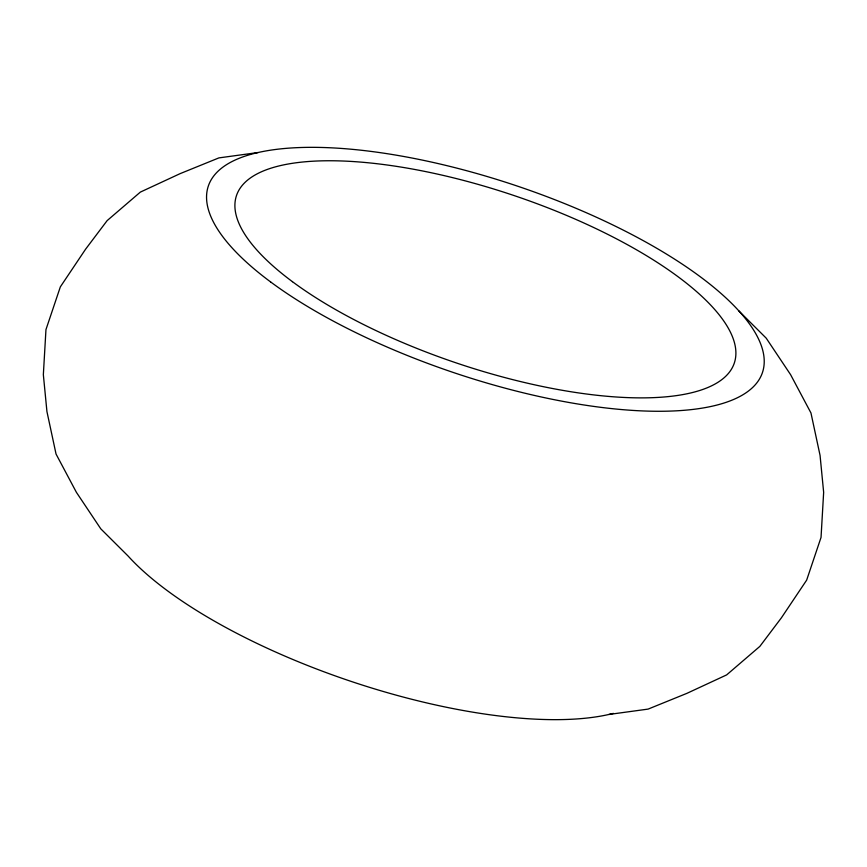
<?xml version="1.0" encoding="UTF-8"?>
<svg xmlns="http://www.w3.org/2000/svg" width="867" height="867" viewBox="0 0 867 867"><rect width="100%" height="100%" fill="white"/><g stroke="black" fill="none" stroke-linecap="round" stroke-linejoin="round"><path stroke-width="1.3" d="M258.03 152.549L218.885 157.902L180.152 173.628L140.356 192.095L107.14 220.619L85.573 249.219L60.343 286.869L45.962 329.59L43.35 374.696L46.937 411.587L56.041 454.037L76.394 492.315L100.789 528.837L128.153 556.094A292.32 98.535 18.6 0 0 359.372 684.117A292.32 98.535 18.6 0 0 613.37 713.378M608.97 714.451L648.115 709.098L686.848 693.372L726.644 674.905L759.86 646.381L781.427 617.781L806.657 580.131L821.038 537.41L823.65 492.304L820.063 455.413L810.959 412.963L790.606 374.685L766.211 338.163L738.847 310.906M270.634 281.948A292.32 98.535 18.6 0 0 746.78 392.252A292.32 98.535 18.6 0 0 438.756 163.722A292.32 98.535 18.6 0 0 270.634 281.948M292.45 281.688A262.625 88.532 18.6 0 0 720.228 380.786A262.625 88.532 18.6 0 0 443.492 175.47A262.625 88.532 18.6 0 0 292.45 281.688"/></g></svg>
